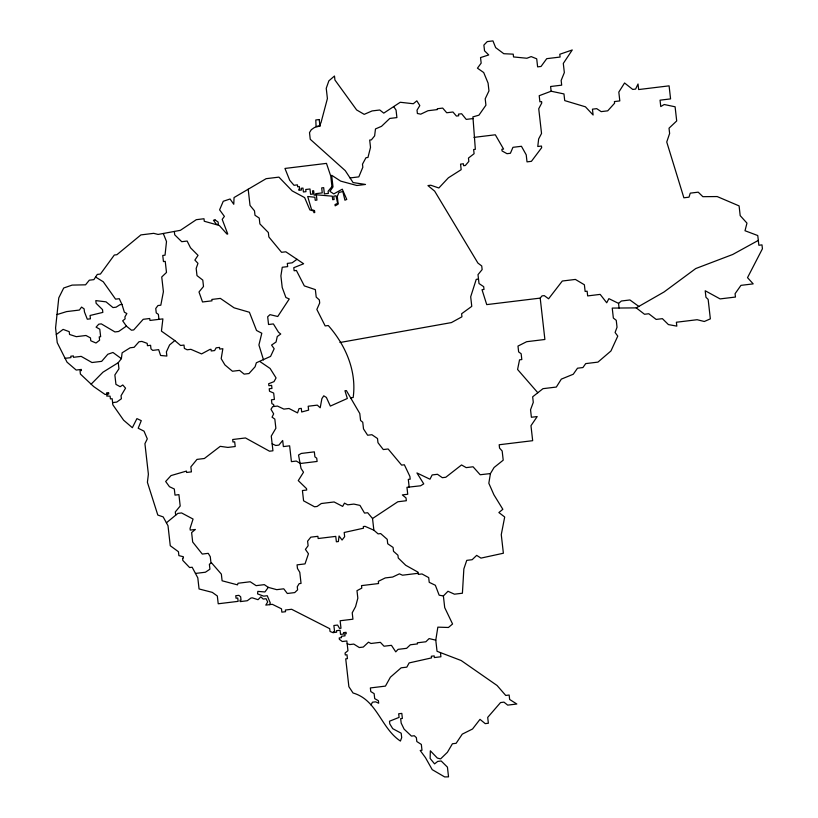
<?xml version="1.0" encoding="UTF-8"?>
<svg xmlns="http://www.w3.org/2000/svg" width="818" height="818" viewBox="0 0 818 818"><rect width="100%" height="100%" fill="white"/><g stroke="black" fill="none" stroke-linecap="round" stroke-linejoin="round"><path stroke-width="1.23" d="M91.146 384.174L102.945 372.21L118.262 362.691L121.381 358.642L122.127 352.803L130.134 347.793L134.111 347.302L139.009 341.76L141.851 341.413L147.189 343.356L147.455 345.687L150.584 345.298L150.982 348.908L152.69 350.38L158.661 349.654L160.604 355.482L166.862 356.055L166.391 351.893L169.571 344.961L174.807 340.554L180.584 345.493L183.999 345.073L184.377 348.407L187.179 349.777L190.88 349.327L201.565 353.918L209.889 349.45L211.024 349.306L211.208 350.973L214.623 350.564L216.126 347.834L219.541 347.415L219.725 349.081L222.854 348.703L221.187 358.662L224.909 364.91L232.455 371.249L239.562 370.38L244.142 374.123L248.979 373.54L255.083 366.781L256.361 362.763L270.574 356.403L274.173 348.734L271.576 345.073L276.055 342.006L277.261 336.515L280.738 334.01L278.529 332.261L273.386 323.928L268.549 324.511L267.67 316.771L269.991 314.654L277.752 316.494L289.255 298.979L285.891 297.486L282.22 287.527L280.901 275.86L282.261 267.271L287.66 266.617L287.302 263.416L292.138 262.823L296.995 259.296M636.271 307.885L644.512 314.265L648.786 313.744L656.148 319.419L662.406 318.662L668.408 324.582L676.823 326.126L676.384 322.241L697.13 319.715L704.318 321.494L710.351 318.856L708.153 299.419L705.944 297.251L705.208 290.758L720.096 298.907L735.454 297.046L735.075 293.713L740.965 285.359L753.194 283.877L747.519 277.65L762.427 248.764L761.987 244.879L758.859 245.257L757.765 235.543L745.004 230.737L746.967 223.12L740.188 215.625L739.094 205.901L717.171 196.555L702.866 196.678L698.224 192.169L690.259 193.14L689.001 197.169L683.879 197.792L666.742 142.005L669.625 133.467L669.022 128.191L676.701 120.952L675.095 106.79L664.216 104.51L660.77 106.565L660.044 100.174L670.576 98.896L669.093 85.849L638.664 89.551L638.03 83.998L635.586 89.09L632.743 89.438L624.563 82.986L618.817 92.086L619.809 100.911L614.41 101.565L614.594 103.232L607.723 110.829L601.179 111.626L596.711 108.651L592.447 109.172L593.101 115.001L585.432 106.81L564.717 100.604L563.96 93.937L551.138 91.217L550.606 86.503L561.69 85.154L561.158 80.43L564.338 72.587L563.305 63.426L572.252 49.97L559.788 54.264L560.105 57.045L546.731 58.671L541.035 66.462L537.62 66.871L536.71 58.824L531.179 56.595L526.904 58.252L513.54 56.943L513.223 54.162L503.796 53.712L495.667 47.628L492.937 40.9L487.252 41.595L483.878 45.072L484.532 50.798L488.724 54.949L480.534 57.577L481.168 63.129L477.446 68.17L483.694 72.536L488.08 83.109L488.959 90.89L485.207 98.794L485.923 105.185L478.929 115.174L472.865 116.902L473.049 118.569L466.229 119.397L461.628 113.743L458.499 114.121L458.683 115.788L456.413 116.064L452.957 112.005L446.73 112.761L442.691 108.088L437.293 108.753L437.385 109.581L427.998 110.727L420.749 114.162L417.395 113.498L417.016 110.164L419.818 105.573L416.832 100.839L413.305 103.733L400.247 102.27L383.765 113.129L379.767 110.001L372.088 110.931L364.204 114.356L356.628 109.939L334.93 80L334.48 76.013L328.856 80.859L326.239 88.293L327.404 98.569L320.901 123.027L319.981 123.661L320.237 125.89L314.48 127.496L311.29 129.725L309.501 132.618L310.257 139.285L345.247 170.635L353.09 182.567L365.503 184.449L356.883 185.502L340.666 181.115L331.668 175.267L332.987 186.933L329.899 191.351L333.775 193.917L342.282 189.183L346.771 199.418L344.93 200.206L342.824 191.524L338.928 192.475L337.292 196.381L338.171 204.152L335.175 205.839L335.022 204.531L337.64 203.365L335.983 195.727L333.744 196.228L334.112 199.531L332.691 199.694L332.292 196.177L316.351 194.807L316.944 200.083L315.237 200.298L314.889 197.24L307.701 196.494L311.556 209.623L314.531 210.594L314.746 212.537L313.897 212.639L313.713 211.044L309.889 209.929L304.633 197.598L292.169 190.891L278.928 177.128L266.126 178.682L234.05 197.547L233.774 204.265L230.062 198.999L223.263 201.269L219.602 209.827L224.388 216.392L222.21 219.377L227.741 233.999L226.985 234.091L219.336 225.492L204.275 221.249L203.989 218.743L196.31 219.684L180.379 230.328L158.109 234.439L153.682 233.345L140.89 234.909L116.892 254.715L114.326 255.022L100.42 274.04L97.291 274.419L93.876 279.633L89.326 280.185L85.553 284.817L72.107 285.104L63.702 288.008L58.784 297.864L55.573 327.967L57.24 342.681L67.025 362.169L76.197 370.053L81.319 369.429L81.442 370.544L80.021 370.718L80.399 374.051L93.702 386.577L105.062 394.46L106.769 394.256L106.616 392.865L108.61 392.62L108.763 394.01L107.342 394.184L106.677 396.035L110.103 396.157L110.42 398.908L112.158 398.693L112.843 404.808L123.6 420.176L132.352 427.702L136.923 418.611L141.279 420.667L138.191 428.233L144.019 431.158L147.301 438.867L144.929 443.683L148.385 474.225L147.404 482.303L157.802 515.043L163.171 516.904L168.007 525.729L170.267 545.729L178.447 551.731L178.886 555.616L183.314 556.721L183.467 558.111L182.567 558.224L182.823 560.442L189.612 567.549L192.169 567.242L197.803 577.856L199.06 588.96L212.302 592.375L217.332 595.995L218.222 603.776L238.13 601.353L237.752 598.019L236.044 598.224L235.758 595.729L238.887 595.351L240.645 596.762L241.024 600.095L239.991 600.218L240.155 601.608L247.261 600.739L250.942 598.03L252.363 597.856L258.048 599.696L260.84 596.843L263.212 599.073L266.054 598.725L267.701 601.966L265.789 605.105L272.333 604.318L281.484 608.817L281.862 612.15L285.554 611.7L285.37 610.034L291.627 609.277L329.726 628.684L330.043 631.455L332.936 632.641L336.627 632.191L336.454 630.678L340.073 630.238L340.544 634.4L343.672 634.022L343.519 632.631L346.075 632.324L346.229 633.715L344.807 633.889L345.032 635.831L341.331 636.281L341.484 637.662L339.214 637.938L339.368 639.328L342.302 641.527L346.852 640.975L347.957 650.699L345.073 653.03L345.288 654.973L346.996 654.768L347.435 658.654L345.728 658.858L348.877 686.691L353.039 692.999C377.159 699.891 380.963 728.235 400.411 741.057L401.689 737.621L401.188 733.214L392.712 728.654L389.787 723.879L389.491 721.231L399.092 717.386L398.683 713.777L401.812 713.398L402.374 718.439L400.667 718.644L401.178 723.092L404.102 729.124L411.454 736.088L414.297 735.74L416.372 737.642L416.812 741.527L421.331 744.431L421.986 750.259L420.196 750.474L425.493 757.703L432.211 769.646L444.665 776.926L448.53 776.855L447.436 767.141L441.188 760.985L437.722 761.405L434.583 763.879L430.135 758.47L430.329 750.781L437.344 758.071L440.595 758.899L447.395 752.304L452.426 743.756L456.117 743.306L462.282 734.124L472.528 729.002L480.002 719.349L485.238 723.633L488.366 723.245L487.702 717.396L500.544 702.56L503.96 702.141L507.702 705.126L516.812 704.012L509.655 699.472L509.154 695.034L505.739 695.443L497.078 685.494L461.168 660.525L437.037 651.302L435.779 640.167L437.845 627.15L448.428 627.478L452.569 623.991L444.706 607.61L443.387 595.944L447.978 591.271L454.44 594.185L462.405 593.224L463.857 568.899L466.751 560.361L472.15 559.706L476.679 555.371L480.964 558.111L503.377 553.234L501.27 534.635L504.696 516.996L498.878 512.549L502.845 509.297L493.898 494.767L488.827 483.254L490.432 473.571L494.082 467.497L503.213 460.176L502.17 451.015L499.553 448.09L499.174 444.757L532.671 440.687L530.974 425.687L537.201 416.556L531.393 417.262L530.545 409.767L533.285 402.364L532.661 396.812L542.978 388.673L556.342 387.047L561.312 379.133L573.254 374.245L577.498 368.212L582.927 367.548L585.708 363.611L597.938 362.118L610.944 350.983L617.774 336.096L615.095 332.507L617.028 327.21L616.251 320.308L613.357 318.059L612.232 308.089L636.271 307.885L664.032 291.985L695.75 268.549L732.723 254.48L758.317 240.4M269.521 604.655L270.277 602.938L267.251 595.729L263.693 596.158L257.568 593.878L257.823 591.373L264.94 591.956L268.284 587.365L276.74 589.666L283.754 588.807L287.322 593.49L294.725 592.59L297.609 589.829L297.261 586.772L299.184 583.633L301.044 583.408L299.787 572.303L297.466 568.479L297.057 564.86L305.022 563.899L308.458 553.766L305.421 549.389L308.12 545.739L307.599 541.179L310.779 537.17L317.885 536.311L318.141 538.53L335.769 536.383L336.382 541.792L338.376 541.547L339.071 535.984L342.067 540.044L344.664 536.659L344.184 532.487L363.499 528.203L363.315 526.536L365.012 526.332L373.857 530.176L378.1 533.878L380.656 533.571L387.211 539.328L387.712 543.765L393.08 547.426L393.519 551.312L397.947 555.228L398.254 558.009L405.697 565.269L418.039 572.181L418.295 574.4L421.986 573.95L428.693 577.61L429.225 582.334L435.36 585.279L439.154 595.187L443.387 595.944M371.035 704.983L372.446 702.212L375.564 701.834L378.683 703.214L378.397 700.719L374.705 698.623L374.133 693.633L370.769 691.547L370.36 687.938L385.442 686.108L390.39 677.202L401.137 667.825L406.832 667.14L409.143 662.917L431.526 657.907L431.331 656.24L434.174 655.893L434.368 657.56L440.912 656.762L440.442 652.6M473.049 118.569L475.34 149.326L473.632 149.53L474.103 153.702L468.458 158.068L468.837 161.402L465.319 165.512L463.612 165.717L463.397 163.774L460.554 164.121L461.178 169.674L448.387 177.803L438.857 187.987L430.779 185.236L427.937 185.584L434.665 191.146L477.916 263.069L481.73 265.962L482.139 269.572L477.998 274.644L479.011 283.529L483.694 286.678L484 289.46L482.017 289.705L486.73 304.613L540.207 298.11L541.997 295.901L544.267 295.625L548.592 298.785L562.303 281.024L575.381 279.429L584.379 284.766L585.136 291.433L587.13 291.188L587.661 295.911L600.177 294.388L606.721 302.783L608.889 298.652L618.551 303.386L619.073 308.038M618.551 303.386L621.394 301.004L629.921 299.961L638.827 306.423M166.402 522.814L177.874 513.387L181.576 512.937L193.068 519.052L190.052 528.428L190.236 530.095L195.359 529.471L191.617 532.559L192.68 542.007L202.281 554.072L208.253 553.346L210.277 556.7L211.013 563.244M56.309 334.542L63.109 329.388L69.233 331.679L69.54 334.46L76.299 336.668L85.972 335.492L90.461 337.895L90.788 340.769L95.992 343.018L99.602 340.216L99.223 336.883L100.645 336.709L99.796 329.214L96.095 327.149L98.753 324.184L101.309 323.877L114.939 331.934L118.641 331.484L126.401 326.126L131.453 330.196L133.723 329.92L143.201 319.306L149.745 318.509L149.96 320.451L162.894 318.887L161.432 331.126L174.807 340.554M373.857 530.176L372.538 518.52L397.814 501.771L406.341 500.728L406.025 497.947L402.333 494.91L407.732 494.256L406.955 487.313L420.564 485.79L423.744 483.867L416.945 472.947L429.961 479.215L432.16 474.941L437.466 474.297L442.334 477.681L445.779 477.262L461.536 464.961L466.209 467.62L473.07 466.781L480.166 474.747L490.432 473.571M551.138 91.217L539.205 95.706L539.9 101.821L541.598 101.616L541.761 102.996L538.735 108.753L541.536 133.467L538.643 138.978L537.774 146.494L541.465 146.044L541.659 147.71L531.424 161.33L527.017 161.872L526.219 154.837L521.444 146.289L512.958 147.322L510.391 153.283L507.007 153.692L502.058 150.952L501.874 149.285L503.581 149.081L495.319 134.786L473.99 137.383M56.994 314.582L66.575 311.607L79.377 310.053L81.565 307.087L84.111 308.867L84.458 311.914L87.301 319.204L90.43 318.826L90.062 315.482L102.833 312.404L102.516 309.623L96.125 303.304L95.818 300.605L106.023 301.842L112.976 307.568L116.105 307.19L119.949 304.705L121.974 304.46L124.377 312.2L126.862 313.55L124.909 316.903L125.134 318.846L122.68 320.809L126.401 326.126M339.94 342.507L451.403 322.589L461.945 316.801L461.608 313.754L471.771 306.351L470.687 296.791L476.229 279.357L478.51 279.081M350.053 177.935L358.816 176.872L362.834 167.24L362.486 164.183L365.973 157.71L367.967 157.465L370.513 147.383L369.685 140.062L371.392 139.858L374.624 135.89L375.482 128.927L381.536 126.309L389.787 118.446L396.904 117.587L396.055 110.082L393.673 106.596M65.092 358.325L70.931 357.619L70.767 356.229L73.334 355.912L73.487 357.302L81.166 356.372L91.984 362.527L101.657 361.351L107.812 354.266L112.956 352.476L121.381 358.642M112.598 402.599L116.749 402.088L121.391 398.765L121.054 395.707L125.543 388.172L122.792 384.981L120.154 386.699L115.941 384.378L114.868 374.941L118.947 368.795L118.262 362.691M350.615 397.824L353.171 397.517C356.842 371.004 345.554 345.104 328.294 325.533L325.165 325.912L316.852 309.449L319.695 302.987L319.347 299.93L316.208 297.118L315.359 289.623L304.316 285.891L296.402 270.472L294.132 270.748L293.785 267.69L303.631 263.754L285.819 251.801L281.556 252.312L268.866 236.975L268.355 232.537L259.889 223.917L259.234 218.089L255.001 215.277L254.49 210.839L250.022 205.43L248.191 189.234M195.461 573.438L205.42 572.222L209.929 569.195L209.367 564.205L211.596 562.907L221.351 574.124L222.107 580.79L237.517 584.87L237.987 583.254L250.216 581.762L256.116 585.647L264.326 584.645L268.284 587.365M418.162 573.295L402.517 575.197L399.399 573.847L392.66 577.038L385.268 577.927L378.325 581.342L378.581 583.541L361.515 585.616L361.791 588.122L356.985 590.678L357.834 598.173L355.585 606.598L352.221 612.805L352.936 619.195L340.135 620.75L340.983 628.244L339.562 628.418L337.578 625.054L333.877 625.504L334.572 631.608L333.427 631.752L333.519 632.57M435.779 640.167L429.123 638.582L425.861 641.772L417.333 642.815L417.456 643.919L410.35 644.788L406.628 648.326L398.09 649.359L395.759 651.854L391.433 645.32L384.041 646.22L380.38 642.345L370.994 643.48L368.478 642.181L363.274 647.058L359.296 647.539L353.795 644.083L349.818 644.564L347.169 643.756M272.149 443.847L275.768 445.473L278.897 445.094L282.68 440.473L283.376 446.587L289.633 445.82L291.423 461.649L296.259 461.066L300.472 463.479L317.108 461.454L316.73 458.182L314.91 456.863L314.347 451.863L301.259 453.448L298.539 455.043L301.034 468.479L303.529 472.201L298.273 480.606L306.535 488.643L306.689 490.033L302.425 490.544L303.58 500.82L314.521 506.771L317.087 506.465L321.31 503.52L334.112 501.966L342.65 506.403L344.47 503.131L347.732 504.829L353.836 504.082L359.971 505.401L364.531 513.101L367.66 512.722L372.538 518.52M95.583 277.026L103.272 281.781L115.573 299.153L119.275 298.703L121.974 304.46M260.063 361.638L270.104 368.468L276.065 377.936L273.989 381.638L268.662 383.754L268.877 385.697L271.617 385.37L271.965 388.417L269.224 388.754L269.511 391.249L273.672 393.049L274.398 399.44L271.453 399.798L271.893 403.683L273.672 404.562L273.897 406.495M537.815 392.742L517.579 369.47L519.542 359.838L521.812 359.562L521.148 353.734L518.643 351.904L517.988 346.075L526.68 341.699L544.89 339.48L540.207 298.11M163.283 233.488L166.504 241.525L165.031 255.175L162.751 255.451L163.447 261.566L165.236 261.351L166.494 272.455L161.739 276.975L163.406 291.689L160.809 305.196L157.966 305.543L155.747 308.498L156.258 312.936L158.375 314.337L158.948 319.368M263.519 359.92L258.917 344.971L261.801 333.233L256.535 330.472L249.408 312.261L234.101 307.824L220.369 298.396L211.842 299.439L211.995 300.83L202.527 301.975L198.989 291.975L203.508 286.484L202.782 280.093L196.995 275.605L196.177 268.386L197.966 263.345L194.888 260.073L198.038 255.359L190.512 247.793L187.138 241.044L181.729 241.699L174.715 234.807L174.336 231.453M409.184 487.18L408.305 479.399L410.196 479.174L409.879 476.393L404.368 464.788L401.618 465.115L388.131 448.98L383.294 449.563L377.977 442.691L377.507 438.53L371.904 434.716L367.64 435.237L363.509 428.908L362.752 422.241L360.574 420.472L359.787 413.53L346.382 390.585L344.961 390.748L347.343 398.489L330.339 406.096L326.392 397.456L323.754 395.82L321.883 398.663L320.206 407.773L317.282 405.135L308.181 406.239L308.621 410.125L301.699 411.986L301.29 408.376L299.01 408.652L297.548 412.906L288.989 408.489L283.877 409.112L277.476 406.065L272.639 406.648L270.973 409.286L273.672 413.867L272.057 417.16L274.828 419.102L275.87 428.264L271.269 436.076L272.936 450.79L269.521 451.209L245.482 437.957L232.69 439.511L232.966 442.006L234.674 441.802L235.216 446.526L227.885 447.415L220.246 446.342L204.377 458.499L196.985 459.399L190.86 466.873L191.422 471.874L186.586 472.467L186.432 471.076L171.023 475.585L165.665 481.475L169.449 486.69L174.316 489L175.001 495.115L178.907 494.634L180.195 506.025L175.308 511.935L175.676 515.187M331.955 186.647L328.11 191.207L328.366 193.437L324.388 193.917L323.683 187.649L321.689 187.895L322.261 192.895L315.717 193.682L315.86 194.95L314.153 195.165L313.652 190.717L312.507 190.86L312.875 194.03L310.595 194.306L309.991 188.989L305.727 189.5L305.973 191.647L303.406 191.964L302.967 188.079L301.259 188.283L301.453 190.011L298.897 190.318L298.774 189.203L299.623 189.101L299.347 186.606L297.64 186.811L297.415 184.868L294.01 185.287L289.715 180.287L284.95 168.447L326.474 163.385L330.758 176.095L331.955 186.647M215.073 219.93L213.447 220.246L216.392 224.347L218.386 224.51L218.099 222.015L215.073 219.93M319.204 119.54L315.799 119.96L316.065 126.401L319.93 125.931L319.204 119.54"/></g></svg>
